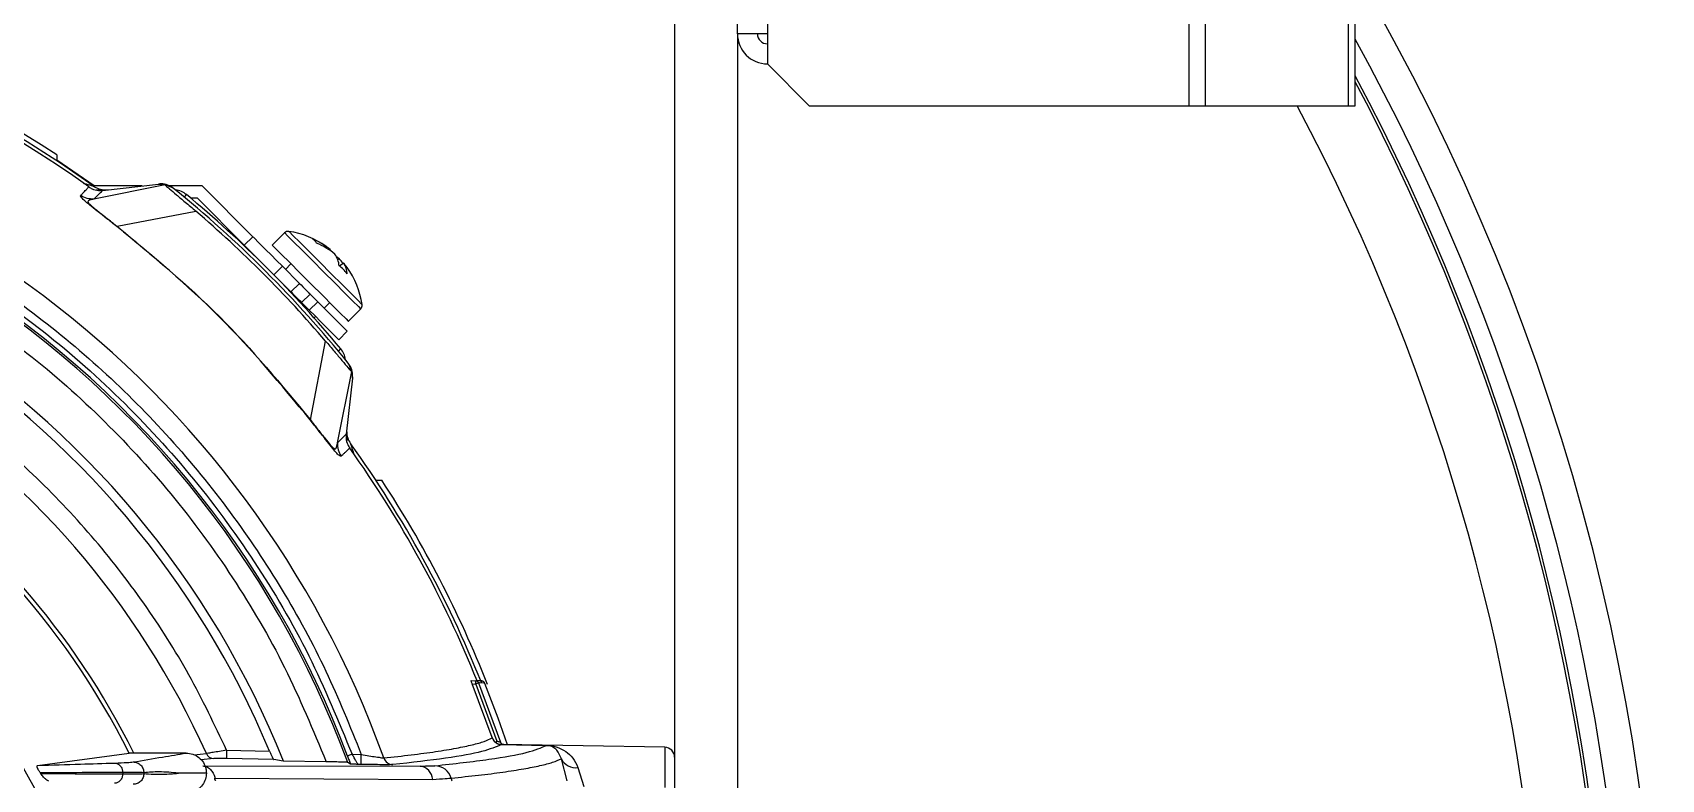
# Model space of a CAD drawing. Extents: x 2 to 136, y 1 to 99.
# Drawn here: x 130.624 to 135.502, y 46.244 to 48.479 of the extents above; entities that cross this region are included whole.
import ezdxf

# ---------------------------------------------------------------- set-up
doc = ezdxf.new("R2010")
doc.units = 0
doc.header["$MEASUREMENT"] = 0
doc.layers.add('OBJECT', color=7, linetype='CONTINUOUS')

msp = doc.modelspace()

# ---------------------------------------------------------------- linework, layer by layer
at = {"layer": 'OBJECT'}
for p, q in [((134.0872, 48.26), (134.0872, 55.035)), ((134.1367, 48.26), (134.1367, 55.035)), ((134.5641, 48.26), (134.5641, 55.035)), ((134.5846, 48.26), (134.5846, 55.035)), ((132.8246, 54.91), (132.8246, 48.385)), ((132.7346, 48.475), (132.7346, 54.82)), ((132.5466, 53.47), (132.5466, 44.4974)), ((132.8246, 48.475), (132.7346, 48.475)), ((132.7346, 48.475), (132.7346, 44.4974)), ((132.8246, 48.385), (132.9496, 48.26)), ((132.9496, 48.26), (134.0872, 48.26)), ((134.0872, 48.26), (134.1367, 48.26)), ((134.1367, 48.26), (134.5641, 48.26)), ((134.5641, 48.26), (134.5846, 48.26)), ((130.6966, 48.1128), (130.6966, 48.0948)), ((130.8083, 48.0199), (130.6966, 48.0969)), ((131.0209, 48.0229), (130.8078, 47.9805)), ((130.9522, 48.0199), (130.8083, 48.0199)), ((130.8141, 48.0082), (130.85, 48.0082)), ((130.8338, 48.0064), (131.0015, 48.0255)), ((131.0015, 48.0255), (131.0209, 48.0229)), ((131.1315, 48.0199), (131.033, 48.0199)), ((131.1315, 48.0199), (131.2835, 47.8679)), ((130.8078, 47.9805), (130.8078, 47.9805)), ((131.0967, 47.9839), (131.1166, 47.9839)), ((131.1166, 47.9839), (131.258, 47.8425)), ((130.8768, 47.8994), (130.8764, 47.8989)), ((130.8768, 47.8994), (131.1124, 47.9447)), ((131.258, 47.8425), (131.2835, 47.8679)), ((131.3788, 47.8798), (131.3418, 47.8428)), ((131.3464, 47.7541), (131.258, 47.8425)), ((131.5149, 47.8266), (131.5164, 47.8285)), ((131.5421, 47.8029), (131.5379, 47.799)), ((131.3719, 47.7795), (131.3464, 47.7541)), ((131.3977, 47.7028), (131.3464, 47.7541)), ((131.3719, 47.7795), (131.4231, 47.7283)), ((131.3976, 47.7869), (131.3811, 47.7703)), ((131.5433, 47.7804), (131.5552, 47.7897)), ((131.3556, 47.7449), (131.3555, 47.7447)), ((131.4231, 47.7283), (131.3977, 47.7028)), ((131.4295, 47.671), (131.455, 47.6964)), ((131.4525, 47.648), (131.4295, 47.671)), ((131.4525, 47.648), (131.4779, 47.6735)), ((131.455, 47.6964), (131.4779, 47.6735)), ((131.497, 47.6544), (131.5136, 47.6709)), ((131.4675, 47.6248), (131.4716, 47.6289)), ((131.5695, 47.6151), (131.6065, 47.6521)), ((131.5663, 47.5851), (131.5409, 47.5596)), ((131.4561, 47.3202), (131.5013, 47.5558)), ((131.5371, 47.2512), (131.5796, 47.4643)), ((131.5796, 47.4643), (131.5821, 47.4449)), ((131.5821, 47.4449), (131.563, 47.2772)), ((131.5644, 47.2897), (131.565, 47.257)), ((131.6515, 47.14), (131.6694, 47.14)), ((131.937, 46.54), (131.9508, 46.5395)), ((131.9687, 46.5389), (131.9508, 46.5395)), ((131.9597, 46.5332), (132.0254, 46.3555)), ((131.9626, 46.5331), (131.9597, 46.5332)), ((131.9748, 46.5327), (131.9626, 46.5331)), ((132.0004, 46.3693), (131.9408, 46.5299)), ((131.9408, 46.5299), (131.9508, 46.5295)), ((131.9508, 46.5295), (132.0139, 46.3592)), ((131.9776, 46.5326), (131.9748, 46.5327)), ((132, 46.3688), (132.0004, 46.3693)), ((132, 46.3688), (132, 46.3688)), ((132.0098, 46.3558), (132.0139, 46.3592)), ((132.5171, 46.3405), (132.0278, 46.3491)), ((132.0282, 46.349), (132.0279, 46.3486)), ((132.0279, 46.3486), (132.1633, 46.3462)), ((132.0279, 46.3485), (132.0279, 46.3486)), ((132.1633, 46.3461), (132.0279, 46.3485)), ((132.5171, 46.3405), (132.5171, 46.2203)), ((130.6391, 46.2861), (130.9128, 46.323)), ((131.0841, 46.323), (130.9128, 46.323)), ((131.1072, 46.3179), (131.1443, 46.3214)), ((131.1665, 46.3066), (131.1279, 46.303)), ((131.3461, 46.3039), (131.2046, 46.3064)), ((131.2051, 46.3314), (131.3334, 46.3291)), ((131.3748, 46.2993), (131.3461, 46.3039)), ((131.5032, 46.2971), (131.3748, 46.2993)), ((131.576, 46.2902), (131.568, 46.2951)), ((131.5809, 46.3196), (131.6083, 46.3191)), ((131.6078, 46.2891), (131.5986, 46.2893)), ((132.2248, 46.2401), (132.2076, 46.3061)), ((130.8938, 46.2653), (130.8938, 46.2607)), ((130.957, 46.2644), (130.957, 46.2616)), ((131.1333, 46.2849), (131.7841, 46.2844)), ((131.1444, 46.2631), (131.1444, 46.2629)), ((131.1702, 46.2479), (131.8221, 46.2443)), ((132.2569, 46.28), (132.2744, 46.2228))]:
    msp.add_line(p, q, dxfattribs=at)
at = {"layer": 'OBJECT', "flags": 128}
for points in [[(131.0783, 47.9862), (131.0818, 47.9904), (131.084, 47.993), (131.0847, 47.9939)], [(131.2835, 47.8679), (131.2852, 47.8662), (131.2902, 47.8612), (131.2984, 47.853), (131.3094, 47.842), (131.3228, 47.8286), (131.3381, 47.8134), (131.3546, 47.7968), (131.3719, 47.7795)], [(131.3788, 47.8798), (131.3793, 47.8792), (131.3877, 47.8708), (131.4054, 47.8531), (131.4308, 47.8277), (131.4617, 47.7968), (131.4954, 47.7631), (131.5288, 47.7297), (131.559, 47.6995), (131.5833, 47.6752), (131.5996, 47.6589), (131.6063, 47.6522), (131.6065, 47.6521)], [(131.3917, 47.884), (131.3931, 47.8826), (131.4037, 47.8719), (131.4239, 47.8517), (131.4517, 47.824), (131.4843, 47.7914), (131.5185, 47.7571), (131.5511, 47.7246), (131.5788, 47.6969), (131.5988, 47.6768), (131.6094, 47.6663), (131.6107, 47.665)], [(131.3418, 47.8428), (131.3423, 47.8422), (131.3507, 47.8338), (131.3684, 47.8161), (131.3938, 47.7907), (131.4247, 47.7598), (131.4584, 47.7261), (131.4918, 47.6927), (131.522, 47.6625), (131.5463, 47.6382), (131.5626, 47.6219), (131.5693, 47.6152), (131.5695, 47.6151)], [(131.4231, 47.7283), (131.4244, 47.7271), (131.4278, 47.7236), (131.433, 47.7184), (131.4391, 47.7124), (131.4451, 47.7063), (131.4503, 47.7011), (131.4538, 47.6977), (131.455, 47.6964)], [(131.3977, 47.7028), (131.3989, 47.7016), (131.4024, 47.6982), (131.4075, 47.693), (131.4136, 47.6869), (131.4197, 47.6808), (131.4249, 47.6757), (131.4283, 47.6722), (131.4295, 47.671)], [(131.4779, 47.6735), (131.4952, 47.6562), (131.5118, 47.6396), (131.5271, 47.6244), (131.5404, 47.611), (131.5514, 47.6), (131.5596, 47.5918), (131.5646, 47.5868), (131.5663, 47.5851)], [(131.5409, 47.5596), (131.5392, 47.5613), (131.5342, 47.5664), (131.526, 47.5745), (131.515, 47.5855), (131.5016, 47.5989), (131.4863, 47.6142), (131.4697, 47.6308), (131.4525, 47.648)], [(131.5388, 47.5265), (131.543, 47.53), (131.5457, 47.5321), (131.5465, 47.5329)], [(131.9776, 46.5326), (132.0173, 46.4284), (132.0449, 46.3488)], [(131.2051, 46.3314), (131.205, 46.3266), (131.2049, 46.3219), (131.2048, 46.3176), (131.2048, 46.3138), (131.2047, 46.3107), (131.2047, 46.3084), (131.2046, 46.3069), (131.2046, 46.3064)], [(131.5809, 46.3196), (131.5782, 46.3185), (131.5756, 46.3176), (131.5732, 46.3167), (131.5711, 46.3159), (131.5693, 46.3152), (131.568, 46.3147), (131.5672, 46.3144), (131.5669, 46.3143)], [(131.6078, 46.2891), (131.6078, 46.2897), (131.6078, 46.2915), (131.6079, 46.2943), (131.6079, 46.298), (131.608, 46.3026), (131.6081, 46.3077), (131.6082, 46.3133), (131.6083, 46.3191)]]:
    msp.add_lwpolyline(points, dxfattribs=at)
at = {"layer": 'OBJECT'}
for centre, radius, start, end in [((128.8466, 45.29), 6.555, 126.37982, 288.09222), ((128.8466, 45.29), 6.5028, 126.71932, 288.09222), ((128.8466, 45.29), 6.4944, 126.7749, 288.09222), ((128.8466, 45.29), 6.3069, 128.05888, 288.09222), ((128.8466, 45.29), 6.655, 198.09222, 30.43444), ((128.8466, 45.29), 3.375, 56.7599, 86.7562), ((128.8466, 45.29), 3.36, 54.3364, 86.658), ((128.8466, 45.29), 3.35, 54.4956, 86.4858), ((128.8466, 45.29), 6.555, 288.09222, 28.91206), ((132.8246, 48.475), 0.09, 180, 270), ((132.8246, 48.475), 0.03, 180, 270), ((128.8466, 45.29), 6.5028, 288.09222, 28.06824), ((128.8466, 45.29), 3.0068, 19.7991, 86.1975), ((128.8466, 45.29), 6.4944, 288.09222, 27.92823), ((128.8466, 45.29), 6.3069, 288.09222, 28.09373), ((130.8417, 48.0702), 0.062, 234.3364, 269.981), ((128.8466, 45.29), 3.5, 38.9328, 51.0672), ((131.0452, 47.9462), 0.062, 50.3849, 83.6603), ((128.8466, 45.29), 3.51, 39.7171, 50.3849), ((128.8466, 45.29), 3.4902, 40.4808, 49.5192), ((131.3894, 47.8691), 0.015, 81.1668, 135), ((131.3514, 47.6247), 0.2624, 54.7075, 81.1668), ((131.3835, 47.6701), 0.2067, 50.0007, 67.6092), ((131.4219, 47.8086), 0.0664, 37.4935, 52.5072), ((131.3893, 47.6479), 0.2184, 50.0605, 67.0335), ((131.4662, 47.7724), 0.0765, 6.6896, 34.0957), ((131.5057, 47.7517), 0.0628, 54.6471, 62.9648), ((131.3785, 47.6655), 0.2136, 35.0805, 40.0275), ((128.8466, 45.29), 2.9067, 20.6331, 58.5533), ((128.8466, 45.29), 2.901, 20.2713, 58.3816), ((131.376, 47.5912), 0.2525, 41.1547, 48.8453), ((131.5021, 47.7537), 0.0641, 3.2959, 34.1679), ((131.3968, 47.6568), 0.2067, 35.2962, 40.0045), ((131.3514, 47.6247), 0.2624, 8.8332, 35.2925), ((131.5958, 47.6627), 0.015, 315, 8.8332), ((128.8466, 45.29), 2.31, 26.5633, 153.4367), ((128.8466, 45.29), 2.3227, 26.4068, 84.81), ((128.8466, 45.29), 2.7223, 21.7629, 58.2428), ((128.8466, 45.29), 2.6951, 22.6787, 57.7416), ((131.4989, 47.4933), 0.062, 6.4417, 39.7171), ((128.8466, 45.29), 2.5186, 24.1756, 57.6208), ((131.6265, 47.2856), 0.062, 181, 215.6734), ((128.8466, 45.29), 3.35, 21.8973, 35.5044), ((128.8466, 45.29), 3.36, 21.7309, 35.6734), ((128.8466, 45.29), 3.375, 21.519, 33.2401), ((128.8466, 45.29), 2.0098, 315.4001, 44.5999), ((128.8466, 45.29), 1.8907, 318.3698, 41.6302), ((128.8466, 45.29), 1.8831, 318.6329, 41.3671), ((131.879, 46.5345), 0.0719, 356.0152, 3.9848), ((132.0284, 46.3785), 0.03, 198.8901, 268.9767), ((132.0284, 46.3786), 0.03, 198.9895, 268.9948), ((132.0348, 46.3587), 0.00997, 198.5647, 256.7242), ((132.1652, 46.3462), 0.00191, 178.8578, 181.1422), ((132.5166, 46.3105), 0.03, 0, 89), ((131.167, 46.3314), 0.0248, 203.7451, 268.7644), ((131.7038, 46.3184), 0.0299, 199.4698, 268.773), ((132.249, 46.3246), 0.0454, 204.146, 280.0644), ((131.7779, 46.2405), 0.0443, 4.9812, 81.9458), ((131.8275, 46.2328), 0.0523, 17.2326, 88.7605), ((128.8466, 45.29), 3.1787, 17.364, 17.5454)]:
    msp.add_arc(centre, radius, start, end, dxfattribs=at)
msp.add_ellipse((129.2173, 45.29), major_axis=(1.7429, 0), ratio=0.977124, start_param=0.607532, end_param=0.60866, dxfattribs=at)
for points, knots in [([(129.0488, 48.2302), (129.1388, 48.2217), (129.3203, 48.2043), (129.59, 48.1461), (129.8579, 48.0631), (130.1203, 47.9529), (130.3734, 47.8164), (130.6128, 47.6553), (130.8353, 47.4715), (131.038, 47.2676), (131.2182, 47.0474), (131.3739, 46.8141), (131.5063, 46.572), (131.5745, 46.4029), (131.6083, 46.3191)], [0, 0, 0, 0, 0.0803207, 0.16194, 0.244772, 0.3293776, 0.4144874, 0.5, 0.5855181, 0.670628, 0.755228, 0.8380655, 0.919682, 1, 1, 1, 1]), ([(130.7681, 47.9914), (130.7701, 47.9934), (130.7742, 47.9978), (130.7795, 48.0035), (130.7842, 48.0086), (130.7879, 48.0125), (130.7904, 48.0152), (130.7919, 48.0168), (130.7921, 48.017), (130.7922, 48.0171)], [0, 0, 0, 0, 0.1241053, 0.2632119, 0.41732, 0.5714285, 0.7142858, 0.857143, 1, 1, 1, 1]), ([(130.7762, 48.028), (130.777, 48.0278), (130.7857, 48.0254), (130.7962, 48.0225), (130.8039, 48.0203), (130.8055, 48.0199), (130.8056, 48.0198), (130.8056, 48.0198)], [0, 0, 0, 0, 0.057498, 0.6186385, 0.8073259, 0.9678166, 1, 1, 1, 1]), ([(130.7922, 48.0171), (130.7955, 48.0151), (130.8044, 48.0095), (130.819, 48.0056), (130.8298, 48.0062), (130.8338, 48.0064)], [0, 0, 0, 0, 0.263884, 0.723096, 1, 1, 1, 1]), ([(130.8078, 47.9805), (130.8154, 47.988), (130.8305, 48.0031), (130.8327, 48.0053), (130.8338, 48.0064)], [0, 0, 0, 0, 0.500002, 1, 1, 1, 1]), ([(131.046, 48.0126), (131.0404, 48.0163), (131.0291, 48.0237), (131.0129, 48.0264), (131.0039, 48.0257), (131.0015, 48.0255)], [0, 0, 0, 0, 0.425023, 0.850044, 1, 1, 1, 1]), ([(131.0209, 48.0229), (131.021, 48.0228), (131.0211, 48.0225), (131.024, 48.0197), (131.0333, 48.0116), (131.0535, 47.9945), (131.081, 47.9714), (131.1017, 47.9538), (131.1124, 47.9447)], [0, 0, 0, 0, 0.061294, 0.157978, 0.353025, 0.568965, 0.775601, 1, 1, 1, 1]), ([(131.046, 48.0126), (131.0458, 48.0127), (131.0453, 48.013), (131.0416, 48.0148), (131.0361, 48.0172), (131.0292, 48.0201), (131.0237, 48.022), (131.0209, 48.0229)], [0, 0, 0, 0, 0.187145, 0.391348, 0.595125, 0.793954, 1, 1, 1, 1]), ([(130.8764, 47.8989), (130.8659, 47.907), (130.845, 47.9233), (130.8168, 47.9454), (130.7939, 47.9636), (130.7742, 47.9802), (130.767, 47.9885), (130.7677, 47.9905), (130.7681, 47.9914)], [0, 0, 0, 0, 0.125023, 0.25026, 0.372599, 0.500558, 0.750171, 1, 1, 1, 1]), ([(130.8078, 47.9805), (130.8007, 47.9806), (130.7865, 47.9807), (130.7743, 47.9878), (130.7681, 47.9914)], [0, 0, 0, 0, 0.499997, 1, 1, 1, 1]), ([(130.8078, 47.9805), (130.8046, 47.9798), (130.7982, 47.9784), (130.79, 47.9761), (130.7882, 47.9718), (130.798, 47.9624), (130.8097, 47.9524), (130.8203, 47.9438), (130.8332, 47.9336), (130.8475, 47.9223), (130.8626, 47.9105), (130.8725, 47.9028), (130.8768, 47.8994)], [0, 0, 0, 0, 0.167654, 0.336418, 0.499288, 0.624454, 0.681335, 0.749951, 0.805261, 0.875044, 0.945879, 1, 1, 1, 1]), ([(130.8768, 47.8994), (130.9823, 47.8119), (131.1934, 47.6369), (131.3685, 47.4258), (131.4561, 47.3202)], [0, 0, 0, 0, 0.499778, 1, 1, 1, 1]), ([(131.4555, 47.3198), (131.368, 47.4253), (131.1929, 47.6363), (130.9819, 47.8114), (130.8764, 47.8989)], [0, 0, 0, 0, 0.5000027, 1, 1, 1, 1]), ([(130.3578, 47.7906), (130.448, 47.7321), (130.6292, 47.6145), (130.8749, 47.4008), (131.098, 47.1621), (131.292, 46.8991), (131.4574, 46.6185), (131.5398, 46.419), (131.5809, 46.3196)], [0, 0, 0, 0, 0.165461, 0.332207, 0.5, 0.667784, 0.834534, 1, 1, 1, 1]), ([(130.3388, 47.7076), (130.4245, 47.6509), (130.5967, 47.5371), (130.8301, 47.3314), (131.0422, 47.1024), (131.2269, 46.8508), (131.3846, 46.5826), (131.4637, 46.392), (131.5032, 46.2971)], [0, 0, 0, 0, 0.165503, 0.332246, 0.5, 0.667744, 0.834492, 1, 1, 1, 1]), ([(131.5013, 47.5558), (131.5102, 47.5454), (131.5279, 47.5246), (131.5517, 47.4963), (131.5692, 47.4755), (131.578, 47.4654), (131.5791, 47.4646), (131.5796, 47.4643)], [0, 0, 0, 0, 0.217935, 0.435233, 0.661573, 0.868603, 1, 1, 1, 1]), ([(131.2051, 46.3314), (131.1689, 46.4073), (131.0965, 46.5596), (130.9597, 46.7738), (130.8036, 46.9751), (130.6277, 47.1594), (130.4362, 47.3265), (130.2963, 47.4207), (130.2266, 47.4677)], [0, 0, 0, 0, 0.165725, 0.33245, 0.5, 0.667537, 0.834269, 1, 1, 1, 1]), ([(131.5796, 47.4643), (131.5786, 47.4671), (131.5767, 47.4726), (131.5739, 47.4795), (131.5714, 47.485), (131.5696, 47.4887), (131.5693, 47.4892), (131.5692, 47.4894)], [0, 0, 0, 0, 0.206023, 0.404822, 0.608638, 0.812834, 1, 1, 1, 1]), ([(131.5821, 47.4449), (131.5822, 47.4517), (131.5825, 47.4652), (131.5761, 47.4803), (131.5706, 47.4875), (131.5692, 47.4894)], [0, 0, 0, 0, 0.425021, 0.850043, 1, 1, 1, 1]), ([(131.4561, 47.3202), (131.4559, 47.3201), (131.4556, 47.3199), (131.4555, 47.3198), (131.4555, 47.3198)], [0, 0, 0, 0, 0.499999, 1, 1, 1, 1]), ([(131.548, 47.2115), (131.5474, 47.2112), (131.5462, 47.2106), (131.5419, 47.2131), (131.534, 47.221), (131.5202, 47.2373), (131.502, 47.2602), (131.48, 47.2884), (131.4636, 47.3093), (131.4555, 47.3198)], [0, 0, 0, 0, 0.175155, 0.335953, 0.499736, 0.628069, 0.749937, 0.875048, 1, 1, 1, 1]), ([(131.4561, 47.3202), (131.4637, 47.3104), (131.479, 47.2907), (131.4998, 47.2643), (131.5164, 47.2441), (131.5273, 47.2327), (131.532, 47.2324), (131.5341, 47.2383), (131.5356, 47.2441), (131.5365, 47.2484), (131.5369, 47.2503), (131.5371, 47.2512)], [0, 0, 0, 0, 0.123067, 0.246585, 0.369053, 0.491538, 0.630311, 0.772463, 0.899411, 0.955665, 1, 1, 1, 1]), ([(131.563, 47.2772), (131.5619, 47.2761), (131.5597, 47.2739), (131.5447, 47.2588), (131.5371, 47.2512)], [0, 0, 0, 0, 0.499998, 1, 1, 1, 1]), ([(131.563, 47.2772), (131.5628, 47.2734), (131.5622, 47.2628), (131.5659, 47.2481), (131.5716, 47.239), (131.5738, 47.2356)], [0, 0, 0, 0, 0.263884, 0.723099, 1, 1, 1, 1]), ([(131.5371, 47.2512), (131.5372, 47.2441), (131.5373, 47.2299), (131.5444, 47.2176), (131.548, 47.2115)], [0, 0, 0, 0, 0.500005, 1, 1, 1, 1]), ([(131.5738, 47.2356), (131.5736, 47.2354), (131.5733, 47.2352), (131.5711, 47.2331), (131.5674, 47.2296), (131.5621, 47.2247), (131.5555, 47.2186), (131.5504, 47.2138), (131.548, 47.2115)], [0, 0, 0, 0, 0.166677, 0.333344, 0.500001, 0.687097, 0.853763, 1, 1, 1, 1]), ([(131.5761, 47.2494), (131.5762, 47.2491), (131.5764, 47.2485), (131.5782, 47.2422), (131.5813, 47.2316), (131.5843, 47.2214), (131.5858, 47.2162)], [0, 0, 0, 0, 0.153319, 0.344037, 0.670084, 1, 1, 1, 1]), ([(131.9408, 46.5299), (131.9403, 46.5311), (131.9393, 46.5335), (131.9381, 46.5367), (131.9373, 46.5389), (131.9369, 46.5399), (131.937, 46.54), (131.937, 46.54)], [0, 0, 0, 0, 0.2388534, 0.4782296, 0.7026039, 0.9063447, 1, 1, 1, 1]), ([(131.9508, 46.5395), (131.9517, 46.5394), (131.9536, 46.5392), (131.9562, 46.5378), (131.9584, 46.5358), (131.9593, 46.5341), (131.9597, 46.5332)], [0, 0, 0, 0, 0.25001, 0.500033, 0.750032, 1, 1, 1, 1]), ([(131.9597, 46.5332), (131.9596, 46.5332), (131.9595, 46.5331), (131.9586, 46.5327), (131.957, 46.532), (131.9542, 46.5309), (131.9519, 46.53), (131.9508, 46.5295)], [0, 0, 0, 0, 0.16608, 0.305028, 0.500801, 0.759547, 1, 1, 1, 1]), ([(131.9776, 46.5326), (131.9774, 46.5331), (131.9769, 46.5341), (131.976, 46.5355), (131.9748, 46.5366), (131.9734, 46.5376), (131.9719, 46.5383), (131.9703, 46.5387), (131.9692, 46.5388), (131.9687, 46.5389)], [0, 0, 0, 0, 0.143841, 0.287689, 0.431522, 0.575355, 0.719217, 0.857744, 1, 1, 1, 1]), ([(131.6757, 46.3085), (131.7038, 46.3115), (131.761, 46.3178), (131.8332, 46.3275), (131.8942, 46.3376), (131.9423, 46.3478), (131.9789, 46.3581), (131.9929, 46.3652), (132, 46.3688)], [0, 0, 0, 0, 0.160856, 0.327546, 0.500076, 0.664567, 0.831207, 1, 1, 1, 1]), ([(132.0279, 46.3485), (132.0114, 46.3415), (131.9784, 46.3274), (131.8703, 46.3074), (131.7588, 46.2949), (131.7032, 46.2886)], [0, 0, 0, 0, 0.333358, 0.666967, 1, 1, 1, 1]), ([(131.8287, 46.285), (131.886, 46.2914), (132.0007, 46.3043), (132.1123, 46.3247), (132.1463, 46.339), (132.1633, 46.3461)], [0, 0, 0, 0, 0.333112, 0.666662, 1, 1, 1, 1]), ([(132.0004, 46.3693), (132.0019, 46.366), (132.0042, 46.3609), (132.0084, 46.3571), (132.0098, 46.3558)], [0, 0, 0, 0, 0.649626, 1, 1, 1, 1]), ([(132.0098, 46.3558), (132.0125, 46.354), (132.0164, 46.3513), (132.023, 46.3494), (132.0265, 46.3492), (132.0282, 46.349)], [0, 0, 0, 0, 0.496686, 0.748884, 1, 1, 1, 1]), ([(132.0139, 46.3592), (132.0154, 46.3588), (132.0182, 46.3579), (132.0219, 46.3569), (132.0241, 46.3561), (132.0251, 46.3557), (132.0253, 46.3556), (132.0254, 46.3555)], [0, 0, 0, 0, 0.264362, 0.520772, 0.764522, 0.882865, 1, 1, 1, 1]), ([(132.0347, 46.3487), (132.0346, 46.3488), (132.0343, 46.3488), (132.0325, 46.349), (132.0299, 46.349), (132.0282, 46.349)], [0, 0, 0, 0, 0.248468, 0.500588, 1, 1, 1, 1]), ([(132.1633, 46.3462), (132.1637, 46.3462), (132.1647, 46.3462), (132.1668, 46.3461), (132.1699, 46.3459), (132.1749, 46.3453), (132.1835, 46.3439), (132.1996, 46.3396), (132.2208, 46.3291), (132.2436, 46.3098), (132.2525, 46.2899), (132.2569, 46.28)], [0, 0, 0, 0, 0.006485, 0.013719, 0.031593, 0.062972, 0.125806, 0.2514, 0.500146, 0.748658, 1, 1, 1, 1]), ([(132.2076, 46.3061), (132.2028, 46.3169), (132.1955, 46.3334), (132.1811, 46.3417), (132.1734, 46.3446), (132.1692, 46.3455), (132.1669, 46.3459), (132.1654, 46.346), (132.1644, 46.3461), (132.1639, 46.3461), (132.1635, 46.3461), (132.1634, 46.3461), (132.1633, 46.3461)], [0, 0, 0, 0, 0.496699, 0.752031, 0.881111, 0.944765, 0.975296, 0.989234, 0.995173, 0.997684, 0.99885, 1, 1, 1, 1]), ([(130.6391, 46.2861), (130.6819, 46.2875), (130.7583, 46.2899), (130.8355, 46.2923), (130.8695, 46.2933)], [0, 0, 0, 0, 0.560013, 1, 1, 1, 1]), ([(130.8695, 46.2933), (130.8833, 46.2938), (130.9109, 46.2948), (130.9205, 46.2959), (130.9253, 46.2964)], [0, 0, 0, 0, 0.501102, 1, 1, 1, 1]), ([(130.8695, 46.2933), (130.8726, 46.2929), (130.8772, 46.2923), (130.8828, 46.2888), (130.8867, 46.2852), (130.8898, 46.2807), (130.8929, 46.2742), (130.8934, 46.2688), (130.8938, 46.2653)], [0, 0, 0, 0, 0.239573, 0.368438, 0.5, 0.631561, 0.760421, 1, 1, 1, 1]), ([(130.9253, 46.2964), (130.9545, 46.3014), (131.0068, 46.3102), (131.0604, 46.3191), (131.0841, 46.323)], [0, 0, 0, 0, 0.560008, 1, 1, 1, 1]), ([(130.9253, 46.2964), (130.9293, 46.296), (130.9354, 46.2953), (130.9428, 46.2913), (130.9479, 46.2872), (130.952, 46.2821), (130.9559, 46.2746), (130.9566, 46.2684), (130.957, 46.2644)], [0, 0, 0, 0, 0.239487, 0.368379, 0.5, 0.631622, 0.760513, 1, 1, 1, 1]), ([(131.0841, 46.323), (131.0909, 46.3223), (131.1046, 46.321), (131.1227, 46.3105), (131.1364, 46.2951), (131.1434, 46.2783), (131.1441, 46.2674), (131.1444, 46.2631)], [0, 0, 0, 0, 0.217203, 0.434333, 0.650165, 0.864389, 1, 1, 1, 1]), ([(131.2051, 46.3314), (131.1978, 46.3303), (131.1832, 46.328), (131.1638, 46.3249), (131.1493, 46.3224), (131.1459, 46.3218), (131.1443, 46.3214)], [0, 0, 0, 0, 0.2500617, 0.4998632, 0.7592601, 1, 1, 1, 1]), ([(131.2046, 46.3064), (131.2002, 46.3065), (131.1913, 46.3066), (131.1792, 46.3067), (131.1717, 46.3067), (131.1678, 46.3067), (131.1669, 46.3066), (131.1665, 46.3066)], [0, 0, 0, 0, 0.250374, 0.499633, 0.74924, 0.875422, 1, 1, 1, 1]), ([(131.3334, 46.3291), (131.3347, 46.3261), (131.3373, 46.3199), (131.3411, 46.3119), (131.3441, 46.3062), (131.3456, 46.3041), (131.346, 46.304), (131.3461, 46.3039)], [0, 0, 0, 0, 0.243971, 0.488094, 0.725807, 0.945379, 1, 1, 1, 1]), ([(131.568, 46.2951), (131.5672, 46.2952), (131.5655, 46.2954), (131.5551, 46.2959), (131.5398, 46.2963), (131.5216, 46.2967), (131.5089, 46.297), (131.5032, 46.2971)], [0, 0, 0, 0, 0.199356, 0.398465, 0.604141, 0.823638, 1, 1, 1, 1]), ([(131.5669, 46.3143), (131.5685, 46.31), (131.5717, 46.3016), (131.5745, 46.294), (131.576, 46.2902)], [0, 0, 0, 0, 0.500123, 1, 1, 1, 1]), ([(131.5986, 46.2893), (131.5938, 46.2894), (131.5866, 46.2897), (131.5793, 46.2899), (131.5765, 46.2901), (131.5762, 46.2902), (131.576, 46.2902)], [0, 0, 0, 0, 0.500735, 0.749885, 0.8817, 1, 1, 1, 1]), ([(131.5986, 46.2893), (131.5985, 46.2894), (131.5982, 46.2897), (131.597, 46.2916), (131.5952, 46.2947), (131.592, 46.3002), (131.5872, 46.3086), (131.583, 46.3159), (131.5809, 46.3196)], [0, 0, 0, 0, 0.115727, 0.237004, 0.365059, 0.500934, 0.749863, 1, 1, 1, 1]), ([(131.6083, 46.3191), (131.6161, 46.3177), (131.6316, 46.315), (131.6495, 46.3121), (131.6615, 46.3103), (131.6686, 46.3093), (131.6736, 46.3086), (131.675, 46.3085), (131.6757, 46.3085)], [0, 0, 0, 0, 0.250259, 0.499689, 0.634038, 0.76157, 0.883198, 1, 1, 1, 1]), ([(131.8775, 46.2483), (131.9054, 46.2511), (131.9621, 46.2569), (132.0343, 46.2662), (132.0959, 46.2758), (132.1453, 46.2856), (132.1838, 46.2956), (132.1996, 46.3026), (132.2076, 46.3061)], [0, 0, 0, 0, 0.161143, 0.327799, 0.499972, 0.664532, 0.831207, 1, 1, 1, 1]), ([(130.6472, 46.2637), (130.6463, 46.265), (130.6449, 46.267), (130.6428, 46.2704), (130.6411, 46.2733), (130.6398, 46.2758), (130.6387, 46.2783), (130.6377, 46.2811), (130.637, 46.2853), (130.6382, 46.2858), (130.6391, 46.2861)], [0, 0, 0, 0, 0.113357, 0.188715, 0.241995, 0.295661, 0.342487, 0.417956, 0.560436, 1, 1, 1, 1]), ([(130.8938, 46.2653), (130.8477, 46.265), (130.7655, 46.2644), (130.6834, 46.2639), (130.6472, 46.2637)], [0, 0, 0, 0, 0.559998, 1, 1, 1, 1]), ([(130.6726, 46.2388), (130.67, 46.2401), (130.6658, 46.2421), (130.6574, 46.2504), (130.6514, 46.2582), (130.6483, 46.2622)], [0, 0, 0, 0, 0.472798, 0.731903, 1, 1, 1, 1]), ([(130.6483, 46.2622), (130.6941, 46.2618), (130.7759, 46.2613), (130.8578, 46.2609), (130.8938, 46.2607)], [0, 0, 0, 0, 0.559997, 1, 1, 1, 1]), ([(130.8938, 46.2607), (130.8934, 46.2572), (130.8929, 46.2518), (130.8898, 46.2453), (130.8867, 46.2408), (130.8828, 46.2372), (130.8772, 46.2337), (130.8726, 46.2331), (130.8695, 46.2327)], [0, 0, 0, 0, 0.239579, 0.368445, 0.500005, 0.631563, 0.760427, 1, 1, 1, 1]), ([(130.957, 46.2644), (130.9512, 46.2646), (130.9397, 46.2648), (130.9091, 46.2651), (130.8938, 46.2653)], [0, 0, 0, 0, 0.499959, 1, 1, 1, 1]), ([(130.8938, 46.2607), (130.9091, 46.2609), (130.9397, 46.2612), (130.9512, 46.2614), (130.957, 46.2616)], [0, 0, 0, 0, 0.500041, 1, 1, 1, 1]), ([(130.957, 46.2616), (130.9566, 46.2575), (130.9559, 46.2514), (130.952, 46.2439), (130.9479, 46.2388), (130.9428, 46.2347), (130.9354, 46.2307), (130.9293, 46.23), (130.9253, 46.2296)], [0, 0, 0, 0, 0.239486, 0.368382, 0.499999, 0.631619, 0.760514, 1, 1, 1, 1]), ([(131.0605, 46.263), (131.0412, 46.2649), (131.0067, 46.2682), (130.9722, 46.2656), (130.957, 46.2644)], [0, 0, 0, 0, 0.560063, 1, 1, 1, 1]), ([(130.957, 46.2616), (130.9763, 46.2604), (131.0108, 46.2582), (131.0453, 46.2615), (131.0605, 46.263)], [0, 0, 0, 0, 0.559938, 1, 1, 1, 1]), ([(131.1435, 46.263), (131.1435, 46.263), (131.1289, 46.263), (131.1038, 46.263), (131.0763, 46.263), (131.0632, 46.263), (131.0606, 46.263), (131.0605, 46.263)], [0, 0, 0, 0, 0.002464, 0.527441, 0.903158, 0.997088, 1, 1, 1, 1]), ([(131.1444, 46.2629), (131.1439, 46.257), (131.1428, 46.2444), (131.1336, 46.2269), (131.119, 46.2127), (131.1016, 46.2044), (131.0895, 46.2034), (131.0841, 46.203)], [0, 0, 0, 0, 0.187681, 0.400357, 0.613502, 0.827951, 1, 1, 1, 1]), ([(131.1334, 46.2849), (131.1382, 46.284), (131.1476, 46.2824), (131.1588, 46.2725), (131.1664, 46.2606), (131.169, 46.2519), (131.1702, 46.2479)], [0, 0, 0, 0, 0.295101, 0.569756, 0.806961, 1, 1, 1, 1]), ([(131.1444, 46.2631), (131.1442, 46.2631), (131.1439, 46.2631), (131.1436, 46.263), (131.1435, 46.263)], [0, 0, 0, 0, 0.559993, 1, 1, 1, 1]), ([(131.1435, 46.263), (131.1437, 46.263), (131.144, 46.2629), (131.1442, 46.2629), (131.1444, 46.2629)], [0, 0, 0, 0, 0.5599937, 1, 1, 1, 1]), ([(131.1702, 46.2479), (131.1698, 46.2479), (131.1693, 46.2478), (131.1688, 46.2474), (131.1686, 46.2469), (131.1684, 46.2463), (131.1685, 46.2456), (131.1686, 46.2449), (131.1691, 46.244), (131.1698, 46.2429), (131.1708, 46.2421), (131.1719, 46.2415), (131.1726, 46.2414), (131.1729, 46.2413)], [0, 0, 0, 0, 0.13574, 0.194591, 0.250843, 0.311563, 0.37511, 0.438068, 0.500883, 0.619799, 0.750938, 0.873701, 1, 1, 1, 1]), ([(131.7032, 46.2886), (131.7005, 46.2885), (131.6951, 46.2882), (131.6718, 46.2883), (131.6418, 46.2885), (131.6191, 46.2889), (131.6078, 46.2891)], [0, 0, 0, 0, 0.2497037, 0.4994833, 0.7493642, 1, 1, 1, 1]), ([(131.7841, 46.2844), (131.7953, 46.2844), (131.8175, 46.2844), (131.825, 46.2848), (131.8287, 46.285)], [0, 0, 0, 0, 0.498689, 1, 1, 1, 1]), ([(131.8221, 46.2443), (131.8361, 46.2452), (131.8638, 46.2469), (131.873, 46.2478), (131.8775, 46.2483)], [0, 0, 0, 0, 0.506803, 1, 1, 1, 1])]:
    msp.add_open_spline(points, degree=3, knots=knots, dxfattribs=at)

doc.saveas('drawing.dxf')
